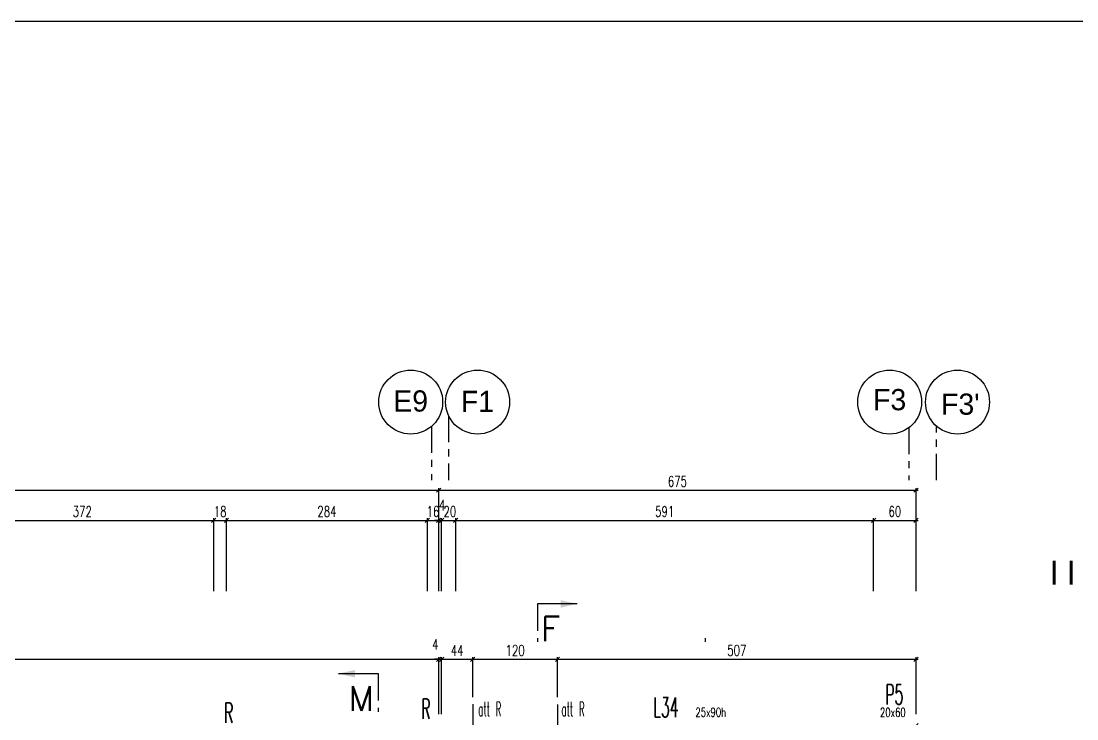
# Model space of a CAD drawing. Extents: x 308 to 437, y -199 to -146.
# Drawn here: x 398.06 to 412.99, y -164.83 to -154.96 of the extents above; entities that cross this region are included whole.
import ezdxf

# ---------------------------------------------------------------- set-up
doc = ezdxf.new("R2010")
doc.units = 0
doc.header["$LTSCALE"] = 0.5
doc.header["$MEASUREMENT"] = 0
doc.linetypes.add('AXES2', pattern=[1.125, 0.75, -0.125, 0.125, -0.125])
doc.linetypes.add('DISCONTINU2', pattern=[0.375, 0.25, -0.125])
doc.layers.get('DEFPOINTS').update_dxf_attribs({"linetype": 'CONTINUOUS'})
for name, color, linetype in [('A05-AXES', 13, 'AXES2'), ('A19-COTATIONS', 146, 'CONTINUOUS'), ('AXES', 6, 'AXES2'), ('CADRE-CART', 7, 'CONTINUOUS'), ('COTATION', 7, 'CONTINUOUS'), ('RDC', 7, 'DISCONTINU2'), ('REP-COUPES', 5, 'CONTINUOUS'), ('REPERAGE', 4, 'CONTINUOUS'), ('REPERE-POT', 4, 'CONTINUOUS'), ('REPERE-POUT', 4, 'CONTINUOUS'), ('REPERE-RAID', 4, 'CONTINUOUS')]:
    doc.layers.add(name, color=color, linetype=linetype)
doc.styles.add('CGotH', font='GOTHIC.TTF')
doc.styles.add('ROMANS8', font='romans.shx', dxfattribs={"width": 0.7})
doc.styles.get("Standard").update_dxf_attribs({"font": 'txt.shx'})
doc.dimstyles.new('COT50 cm', dxfattribs={"dimtxt": 0.15, "dimasz": 0.06, "dimexe": 0.03, "dimexo": 0.1, "dimgap": 0.05, "dimtad": 1, "dimdec": 0, "dimlfac": 100, "dimzin": 0, "dimdsep": 46, "dimtxsty": 'ROMANS8', "dimblk1": 'OBLIQUE', "dimblk2": 'OBLIQUE', "dimsah": 1, "dimcen": 0.03, "dimdle": 0.03, "dimclrt": 1, "dimadec": 0, "dimazin": 0, "dimtfac": 1, "dimtdec": 0, "dimtmove": 0, "dimatfit": 3, "dimfxl": 0, "dimtolj": 1, "dimtzin": 0, "dimlwd": -1, "dimlwe": -1, "dimarcsym": 0})

# ---------------------------------------------------------------- blocks, each defined once
blk = doc.blocks.new('_Oblique')
at = {"layer": 'COTATION', "color": 0, "lineweight": -2}
blk.add_line((-0.5, -0.5), (0.5, 0.5), dxfattribs=at)
blk = doc.blocks.new('*D848')
at = {"layer": 'COTATION', "color": 0, "transparency": 16777216}
for p, q in [((397.07, -163.022), (397.07, -161.992)), ((400.788, -163.022), (400.788, -161.992)), ((397.04, -162.022), (400.818, -162.022))]:
    blk.add_line(p, q, dxfattribs=at)
at = {"layer": 'DEFPOINTS', "color": 0, "transparency": 16777216}
for p in [(400.788, -162.022), (397.07, -163.566), (400.788, -163.598)]:
    blk.add_point(p, dxfattribs=at)
at = {"layer": 'COTATION', "color": 0, "transparency": 16777216, "xscale": 0.06, "yscale": 0.06, "zscale": 0.06, "rotation": 180}
blk.add_blockref('_Oblique', (397.07, -162.022), dxfattribs=at)
at = {"layer": 'COTATION', "color": 0, "transparency": 16777216, "xscale": 0.06, "yscale": 0.06, "zscale": 0.06}
blk.add_blockref('_Oblique', (400.788, -162.022), dxfattribs=at)
at = {"layer": 'COTATION', "color": 1, "transparency": 16777216, "insert": (398.929, -161.897), "char_height": 0.15, "attachment_point": 5, "style": 'ROMANS8'}
blk.add_mtext('\\A1;372', dxfattribs=at)
blk = doc.blocks.new('*D849')
at = {"layer": 'COTATION', "color": 0, "transparency": 16777216}
for p, q in [((400.788, -163.022), (400.788, -161.992)), ((400.969, -163.022), (400.969, -161.992)), ((400.758, -162.022), (400.999, -162.022))]:
    blk.add_line(p, q, dxfattribs=at)
at = {"layer": 'DEFPOINTS', "color": 0, "transparency": 16777216}
for p in [(400.969, -162.022), (400.788, -163.598), (400.969, -163.598)]:
    blk.add_point(p, dxfattribs=at)
at = {"layer": 'COTATION', "color": 0, "transparency": 16777216, "xscale": 0.06, "yscale": 0.06, "zscale": 0.06, "rotation": 180}
blk.add_blockref('_Oblique', (400.788, -162.022), dxfattribs=at)
at = {"layer": 'COTATION', "color": 0, "transparency": 16777216, "xscale": 0.06, "yscale": 0.06, "zscale": 0.06}
blk.add_blockref('_Oblique', (400.969, -162.022), dxfattribs=at)
at = {"layer": 'COTATION', "color": 1, "transparency": 16777216, "insert": (400.879, -161.897), "char_height": 0.15, "attachment_point": 5, "style": 'ROMANS8'}
blk.add_mtext('\\A1;18', dxfattribs=at)
blk = doc.blocks.new('*D850')
at = {"layer": 'COTATION', "color": 0, "transparency": 16777216}
for p, q in [((400.969, -163.022), (400.969, -161.992)), ((403.81, -163.022), (403.81, -161.992)), ((400.939, -162.022), (403.84, -162.022))]:
    blk.add_line(p, q, dxfattribs=at)
at = {"layer": 'DEFPOINTS', "color": 0, "transparency": 16777216}
for p in [(403.81, -162.022), (400.969, -163.598), (403.81, -163.727)]:
    blk.add_point(p, dxfattribs=at)
at = {"layer": 'COTATION', "color": 0, "transparency": 16777216, "xscale": 0.06, "yscale": 0.06, "zscale": 0.06, "rotation": 180}
blk.add_blockref('_Oblique', (400.969, -162.022), dxfattribs=at)
at = {"layer": 'COTATION', "color": 0, "transparency": 16777216, "xscale": 0.06, "yscale": 0.06, "zscale": 0.06}
blk.add_blockref('_Oblique', (403.81, -162.022), dxfattribs=at)
at = {"layer": 'COTATION', "color": 1, "transparency": 16777216, "insert": (402.389, -161.897), "char_height": 0.15, "attachment_point": 5, "style": 'ROMANS8'}
blk.add_mtext('\\A1;284', dxfattribs=at)
blk = doc.blocks.new('*D851')
at = {"layer": 'COTATION', "color": 0, "transparency": 16777216}
for p, q in [((403.81, -163.022), (403.81, -161.992)), ((403.97, -163.022), (403.97, -161.992)), ((403.78, -162.022), (404, -162.022))]:
    blk.add_line(p, q, dxfattribs=at)
at = {"layer": 'DEFPOINTS', "color": 0, "transparency": 16777216}
for p in [(403.97, -162.022), (403.81, -163.473), (403.97, -163.507)]:
    blk.add_point(p, dxfattribs=at)
at = {"layer": 'COTATION', "color": 0, "transparency": 16777216, "xscale": 0.06, "yscale": 0.06, "zscale": 0.06, "rotation": 180}
blk.add_blockref('_Oblique', (403.81, -162.022), dxfattribs=at)
at = {"layer": 'COTATION', "color": 0, "transparency": 16777216, "xscale": 0.06, "yscale": 0.06, "zscale": 0.06}
blk.add_blockref('_Oblique', (403.97, -162.022), dxfattribs=at)
at = {"layer": 'COTATION', "color": 1, "transparency": 16777216, "insert": (403.89, -161.897), "char_height": 0.15, "attachment_point": 5, "style": 'ROMANS8'}
blk.add_mtext('\\A1;16', dxfattribs=at)
blk = doc.blocks.new('*D852')
at = {"layer": 'COTATION', "color": 0, "transparency": 16777216}
for p, q in [((403.97, -163.022), (403.97, -161.992)), ((404.01, -163.022), (404.01, -161.992)), ((403.97, -162.022), (403.91, -162.022)), ((403.97, -162.022), (404.01, -162.022)), ((404.01, -162.022), (404.07, -162.022))]:
    blk.add_line(p, q, dxfattribs=at)
at = {"layer": 'DEFPOINTS', "color": 0, "transparency": 16777216}
for p in [(404.01, -162.022), (403.97, -163.507), (404.01, -163.596)]:
    blk.add_point(p, dxfattribs=at)
at = {"layer": 'COTATION', "color": 0, "transparency": 16777216, "xscale": 0.06, "yscale": 0.06, "zscale": 0.06}
blk.add_blockref('_Oblique', (403.97, -162.022), dxfattribs=at)
at = {"layer": 'COTATION', "color": 0, "transparency": 16777216, "xscale": 0.06, "yscale": 0.06, "zscale": 0.06, "rotation": 180}
blk.add_blockref('_Oblique', (404.01, -162.022), dxfattribs=at)
at = {"layer": 'COTATION', "color": 1, "transparency": 16777216, "insert": (404.017, -161.807), "char_height": 0.15, "attachment_point": 5, "style": 'ROMANS8'}
blk.add_mtext('\\A1;4', dxfattribs=at)
blk = doc.blocks.new('*D853')
at = {"layer": 'COTATION', "color": 0, "transparency": 16777216}
for p, q in [((404.01, -163.022), (404.01, -161.992)), ((404.21, -163.022), (404.21, -161.992)), ((403.98, -162.022), (404.24, -162.022))]:
    blk.add_line(p, q, dxfattribs=at)
at = {"layer": 'DEFPOINTS', "color": 0, "transparency": 16777216}
for p in [(404.21, -162.022), (404.21, -163.517), (404.01, -164.221)]:
    blk.add_point(p, dxfattribs=at)
at = {"layer": 'COTATION', "color": 0, "transparency": 16777216, "xscale": 0.06, "yscale": 0.06, "zscale": 0.06, "rotation": 180}
blk.add_blockref('_Oblique', (404.01, -162.022), dxfattribs=at)
at = {"layer": 'COTATION', "color": 0, "transparency": 16777216, "xscale": 0.06, "yscale": 0.06, "zscale": 0.06}
blk.add_blockref('_Oblique', (404.21, -162.022), dxfattribs=at)
at = {"layer": 'COTATION', "color": 1, "transparency": 16777216, "insert": (404.128, -161.897), "char_height": 0.15, "attachment_point": 5, "style": 'ROMANS8'}
blk.add_mtext('\\A1;20', dxfattribs=at)
blk = doc.blocks.new('*D854')
at = {"layer": 'COTATION', "color": 0, "transparency": 16777216}
for p, q in [((404.21, -163.022), (404.21, -161.992)), ((410.12, -163.022), (410.12, -161.992)), ((404.18, -162.022), (410.15, -162.022))]:
    blk.add_line(p, q, dxfattribs=at)
at = {"layer": 'DEFPOINTS', "color": 0, "transparency": 16777216}
for p in [(410.12, -162.022), (404.21, -163.517), (410.12, -163.777)]:
    blk.add_point(p, dxfattribs=at)
at = {"layer": 'COTATION', "color": 0, "transparency": 16777216, "xscale": 0.06, "yscale": 0.06, "zscale": 0.06, "rotation": 180}
blk.add_blockref('_Oblique', (404.21, -162.022), dxfattribs=at)
at = {"layer": 'COTATION', "color": 0, "transparency": 16777216, "xscale": 0.06, "yscale": 0.06, "zscale": 0.06}
blk.add_blockref('_Oblique', (410.12, -162.022), dxfattribs=at)
at = {"layer": 'COTATION', "color": 1, "transparency": 16777216, "insert": (407.165, -161.897), "char_height": 0.15, "attachment_point": 5, "style": 'ROMANS8'}
blk.add_mtext('\\A1;591', dxfattribs=at)
blk = doc.blocks.new('*D855')
at = {"layer": 'COTATION', "color": 0, "transparency": 16777216}
for p, q in [((410.12, -163.022), (410.12, -161.992)), ((410.72, -163.022), (410.72, -161.992)), ((410.09, -162.022), (410.75, -162.022))]:
    blk.add_line(p, q, dxfattribs=at)
at = {"layer": 'DEFPOINTS', "color": 0, "transparency": 16777216}
for p in [(410.72, -162.022), (410.12, -163.777), (410.72, -164.861)]:
    blk.add_point(p, dxfattribs=at)
at = {"layer": 'COTATION', "color": 0, "transparency": 16777216, "xscale": 0.06, "yscale": 0.06, "zscale": 0.06, "rotation": 180}
blk.add_blockref('_Oblique', (410.12, -162.022), dxfattribs=at)
at = {"layer": 'COTATION', "color": 0, "transparency": 16777216, "xscale": 0.06, "yscale": 0.06, "zscale": 0.06}
blk.add_blockref('_Oblique', (410.72, -162.022), dxfattribs=at)
at = {"layer": 'COTATION', "color": 1, "transparency": 16777216, "insert": (410.42, -161.897), "char_height": 0.15, "attachment_point": 5, "style": 'ROMANS8'}
blk.add_mtext('\\A1;60', dxfattribs=at)
blk = doc.blocks.new('*D882')
at = {"layer": 'COTATION', "color": 0, "transparency": 16777216}
for p, q in [((382.143, -161.596), (404, -161.596)), ((382.173, -162.596), (382.173, -161.566)), ((403.97, -162.596), (403.97, -161.566))]:
    blk.add_line(p, q, dxfattribs=at)
at = {"layer": 'DEFPOINTS', "color": 0, "transparency": 16777216}
for p in [(403.97, -161.596), (403.97, -163.507), (382.173, -164.324)]:
    blk.add_point(p, dxfattribs=at)
at = {"layer": 'COTATION', "color": 0, "transparency": 16777216, "xscale": 0.06, "yscale": 0.06, "zscale": 0.06, "rotation": 180}
blk.add_blockref('_Oblique', (382.173, -161.596), dxfattribs=at)
at = {"layer": 'COTATION', "color": 0, "transparency": 16777216, "xscale": 0.06, "yscale": 0.06, "zscale": 0.06}
blk.add_blockref('_Oblique', (403.97, -161.596), dxfattribs=at)
at = {"layer": 'COTATION', "color": 1, "transparency": 16777216, "insert": (393.071, -161.471), "char_height": 0.15, "attachment_point": 5, "style": 'ROMANS8'}
blk.add_mtext('\\A1;2180', dxfattribs=at)
blk = doc.blocks.new('*D883')
at = {"layer": 'COTATION', "color": 0, "transparency": 16777216}
for p, q in [((403.94, -161.596), (410.75, -161.596)), ((403.97, -162.596), (403.97, -161.566)), ((410.72, -162.596), (410.72, -161.566))]:
    blk.add_line(p, q, dxfattribs=at)
at = {"layer": 'DEFPOINTS', "color": 0, "transparency": 16777216}
for p in [(410.72, -161.596), (403.97, -164.203), (410.72, -164.861)]:
    blk.add_point(p, dxfattribs=at)
at = {"layer": 'COTATION', "color": 0, "transparency": 16777216, "xscale": 0.06, "yscale": 0.06, "zscale": 0.06, "rotation": 180}
blk.add_blockref('_Oblique', (403.97, -161.596), dxfattribs=at)
at = {"layer": 'COTATION', "color": 0, "transparency": 16777216, "xscale": 0.06, "yscale": 0.06, "zscale": 0.06}
blk.add_blockref('_Oblique', (410.72, -161.596), dxfattribs=at)
at = {"layer": 'COTATION', "color": 1, "transparency": 16777216, "insert": (407.345, -161.471), "char_height": 0.15, "attachment_point": 5, "style": 'ROMANS8'}
blk.add_mtext('\\A1;675', dxfattribs=at)
blk = doc.blocks.new('*D884')
at = {"layer": 'COTATION', "color": 0, "transparency": 16777216}
for p, q in [((410.69, -164.922), (432.937, -164.922)), ((410.72, -164.922), (410.72, -164.952)), ((432.907, -165.922), (432.907, -164.892))]:
    blk.add_line(p, q, dxfattribs=at)
at = {"layer": 'DEFPOINTS', "color": 0, "transparency": 16777216}
for p in [(410.72, -164.861), (432.907, -164.922), (432.907, -167.071)]:
    blk.add_point(p, dxfattribs=at)
at = {"layer": 'COTATION', "color": 0, "transparency": 16777216, "xscale": 0.06, "yscale": 0.06, "zscale": 0.06, "rotation": 180}
blk.add_blockref('_Oblique', (410.72, -164.922), dxfattribs=at)
at = {"layer": 'COTATION', "color": 0, "transparency": 16777216, "xscale": 0.06, "yscale": 0.06, "zscale": 0.06}
blk.add_blockref('_Oblique', (432.907, -164.922), dxfattribs=at)
at = {"layer": 'COTATION', "color": 1, "transparency": 16777216, "insert": (421.813, -164.797), "char_height": 0.15, "attachment_point": 5, "style": 'ROMANS8'}
blk.add_mtext('\\A1;2219', dxfattribs=at)
blk = doc.blocks.new('*D899')
at = {"layer": 'COTATION', "color": 0, "transparency": 16777216}
for p, q in [((384.523, -163.986), (404, -163.986)), ((384.553, -164.564), (384.553, -163.956)), ((403.97, -164.761), (403.97, -163.956))]:
    blk.add_line(p, q, dxfattribs=at)
at = {"layer": 'DEFPOINTS', "color": 0, "transparency": 16777216}
for p in [(403.97, -163.986), (384.553, -164.664), (403.97, -164.861)]:
    blk.add_point(p, dxfattribs=at)
at = {"layer": 'COTATION', "color": 0, "transparency": 16777216, "xscale": 0.06, "yscale": 0.06, "zscale": 0.06, "rotation": 180}
blk.add_blockref('_Oblique', (384.553, -163.986), dxfattribs=at)
at = {"layer": 'COTATION', "color": 0, "transparency": 16777216, "xscale": 0.06, "yscale": 0.06, "zscale": 0.06}
blk.add_blockref('_Oblique', (403.97, -163.986), dxfattribs=at)
at = {"layer": 'COTATION', "color": 1, "transparency": 16777216, "insert": (394.261, -163.861), "char_height": 0.15, "attachment_point": 5, "style": 'ROMANS8'}
blk.add_mtext('\\A1;1942', dxfattribs=at)
blk = doc.blocks.new('*D900')
at = {"layer": 'COTATION', "color": 0, "transparency": 16777216}
for p, q in [((403.97, -163.986), (403.91, -163.986)), ((403.97, -164.761), (403.97, -163.956)), ((403.97, -163.986), (404.01, -163.986)), ((404.01, -164.761), (404.01, -163.956)), ((404.01, -163.986), (404.07, -163.986))]:
    blk.add_line(p, q, dxfattribs=at)
at = {"layer": 'DEFPOINTS', "color": 0, "transparency": 16777216}
for p in [(404.01, -163.986), (403.97, -164.861), (404.01, -164.861)]:
    blk.add_point(p, dxfattribs=at)
at = {"layer": 'COTATION', "color": 0, "transparency": 16777216, "xscale": 0.06, "yscale": 0.06, "zscale": 0.06}
blk.add_blockref('_Oblique', (403.97, -163.986), dxfattribs=at)
at = {"layer": 'COTATION', "color": 0, "transparency": 16777216, "xscale": 0.06, "yscale": 0.06, "zscale": 0.06, "rotation": 180}
blk.add_blockref('_Oblique', (404.01, -163.986), dxfattribs=at)
at = {"layer": 'COTATION', "color": 1, "transparency": 16777216, "insert": (403.922, -163.775), "char_height": 0.15, "attachment_point": 5, "style": 'ROMANS8'}
blk.add_mtext('\\A1;4', dxfattribs=at)
blk = doc.blocks.new('*D901')
at = {"layer": 'COTATION', "color": 0, "transparency": 16777216}
for p, q in [((403.98, -163.986), (404.48, -163.986)), ((404.01, -164.761), (404.01, -163.956)), ((404.45, -164.522), (404.45, -163.956))]:
    blk.add_line(p, q, dxfattribs=at)
at = {"layer": 'DEFPOINTS', "color": 0, "transparency": 16777216}
for p in [(404.45, -163.986), (404.45, -164.622), (404.01, -164.861)]:
    blk.add_point(p, dxfattribs=at)
at = {"layer": 'COTATION', "color": 0, "transparency": 16777216, "xscale": 0.06, "yscale": 0.06, "zscale": 0.06, "rotation": 180}
blk.add_blockref('_Oblique', (404.01, -163.986), dxfattribs=at)
at = {"layer": 'COTATION', "color": 0, "transparency": 16777216, "xscale": 0.06, "yscale": 0.06, "zscale": 0.06}
blk.add_blockref('_Oblique', (404.45, -163.986), dxfattribs=at)
at = {"layer": 'COTATION', "color": 1, "transparency": 16777216, "insert": (404.23, -163.861), "char_height": 0.15, "attachment_point": 5, "style": 'ROMANS8'}
blk.add_mtext('\\A1;44', dxfattribs=at)
blk = doc.blocks.new('*D902')
at = {"layer": 'COTATION', "color": 0, "transparency": 16777216}
for p, q in [((404.42, -163.986), (405.68, -163.986)), ((404.45, -164.522), (404.45, -163.956)), ((405.65, -164.523), (405.65, -163.956))]:
    blk.add_line(p, q, dxfattribs=at)
at = {"layer": 'DEFPOINTS', "color": 0, "transparency": 16777216}
for p in [(405.65, -163.986), (404.45, -164.622), (405.65, -164.623)]:
    blk.add_point(p, dxfattribs=at)
at = {"layer": 'COTATION', "color": 0, "transparency": 16777216, "xscale": 0.06, "yscale": 0.06, "zscale": 0.06, "rotation": 180}
blk.add_blockref('_Oblique', (404.45, -163.986), dxfattribs=at)
at = {"layer": 'COTATION', "color": 0, "transparency": 16777216, "xscale": 0.06, "yscale": 0.06, "zscale": 0.06}
blk.add_blockref('_Oblique', (405.65, -163.986), dxfattribs=at)
at = {"layer": 'COTATION', "color": 1, "transparency": 16777216, "insert": (405.05, -163.861), "char_height": 0.15, "attachment_point": 5, "style": 'ROMANS8'}
blk.add_mtext('\\A1;120', dxfattribs=at)
blk = doc.blocks.new('*D903')
at = {"layer": 'COTATION', "color": 0, "transparency": 16777216}
for p, q in [((405.62, -163.986), (410.75, -163.986)), ((405.65, -164.523), (405.65, -163.956)), ((410.72, -164.761), (410.72, -163.956))]:
    blk.add_line(p, q, dxfattribs=at)
at = {"layer": 'DEFPOINTS', "color": 0, "transparency": 16777216}
for p in [(410.72, -163.986), (405.65, -164.623), (410.72, -164.861)]:
    blk.add_point(p, dxfattribs=at)
at = {"layer": 'COTATION', "color": 0, "transparency": 16777216, "xscale": 0.06, "yscale": 0.06, "zscale": 0.06, "rotation": 180}
blk.add_blockref('_Oblique', (405.65, -163.986), dxfattribs=at)
at = {"layer": 'COTATION', "color": 0, "transparency": 16777216, "xscale": 0.06, "yscale": 0.06, "zscale": 0.06}
blk.add_blockref('_Oblique', (410.72, -163.986), dxfattribs=at)
at = {"layer": 'COTATION', "color": 1, "transparency": 16777216, "insert": (408.185, -163.861), "char_height": 0.15, "attachment_point": 5, "style": 'ROMANS8'}
blk.add_mtext('\\A1;507', dxfattribs=at)
blk = doc.blocks.new('A$C6B096A38')
at = {"layer": 'AXES', "color": 1}
for p, q in [((58.354, -4.181), (58.354, -4.839)), ((59.554, -4.182), (59.554, -4.84))]:
    blk.add_line(p, q, dxfattribs=at)

msp = doc.modelspace()

# ---------------------------------------------------------------- linework, layer by layer
at = {"layer": 'A19-COTATIONS', "color": 242, "lineweight": 30, "ltscale": 10, "true_color": 0xcd2027}
for centre in [(403.5733, -160.3504), (404.5191, -160.3504), (410.3469, -160.3504), (411.3065, -160.3504)]:
    msp.add_circle(centre, 0.4522, dxfattribs=at)
at = {"layer": 'AXES', "color": 1}
for p, q in [((404.1097, -160.5424), (404.1097, -161.4562)), ((403.8697, -160.692), (403.8697, -161.4562)), ((410.6197, -160.7111), (410.6197, -161.4562)), ((411.0097, -161.4562), (411.0097, -160.6915))]:
    msp.add_line(p, q, dxfattribs=at)
at = {"layer": 'CADRE-CART', "color": 1}
msp.add_lwpolyline([(307.8533, -154.9648), (437.1328, -154.9648), (437.1328, -198.9648), (307.8533, -198.9648)], close=True, dxfattribs=at)
at = {"layer": 'REP-COUPES'}
for p, q in [((405.3664, -163.6857), (405.3664, -163.7413)), ((407.7369, -163.6857), (407.7369, -163.7413)), ((403.1141, -164.6722), (403.1141, -164.7278))]:
    msp.add_line(p, q, dxfattribs=at)
for points in [[(405.9277, -163.2025), (405.3664, -163.2025), (405.3664, -163.5841)], [(402.5528, -164.189), (403.1141, -164.189), (403.1141, -164.5706)]]:
    msp.add_lwpolyline(points, dxfattribs=at)
for points in [[(405.6939, -163.2572), (405.9277, -163.2025), (405.6939, -163.1499)], [(402.7865, -164.2437), (402.5528, -164.189), (402.7865, -164.1364)]]:
    msp.add_solid(points, dxfattribs=at)

# ---------------------------------------------------------------- block references
at = {"layer": 'RDC'}
msp.add_blockref('A$C6B096A38', (346.0959, -160.4413), dxfattribs=at)

# ---------------------------------------------------------------- texts
at = {"layer": 'A05-AXES', "color": 1, "ltscale": 0.5, "char_height": 0.3, "width": 0.3408, "attachment_point": 2, "rotation": 0.00168, "line_spacing_factor": 1.032839, "style": 'CGotH'}
for s, insert in [('E9', (403.5734, -160.1846)), ('F1', (404.5184, -160.1911)), ('F3', (410.347, -160.1654)), ("F3'", (411.3465, -160.2294))]:
    msp.add_mtext(s, dxfattribs=dict(at, insert=insert))
at = {"layer": 'CADRE-CART', "color": 4, "style": 'ROMANS8', "width": 0.7}
msp.add_text('"F"', height=1, dxfattribs=at).set_placement((412.5536, -163.5966))
at = {"layer": 'REP-COUPES', "style": 'ROMANS8'}
for s, p in [('F', (405.4161, -163.729)), ('M', (402.6976, -164.7155))]:
    msp.add_text(s, height=0.35, dxfattribs=at).set_placement(p)
at = {"layer": 'REPERAGE', "color": 1, "style": 'ROMANS8', "width": 0.7}
msp.add_text(' 25x90h', height=0.125, dxfattribs=at).set_placement((407.54, -164.7974))
at = {"layer": 'REPERE-POT', "color": 4, "width": 0.519}
msp.add_text('P5', height=0.28, dxfattribs=at).set_placement((410.2855, -164.6242))
at = {"layer": 'REPERE-POT', "color": 1, "style": 'ROMANS8', "width": 0.7}
msp.add_text('20x60', height=0.125, dxfattribs=at).set_placement((410.2099, -164.799))
at = {"layer": 'REPERE-POUT', "width": 0.519}
msp.add_text('L34', height=0.28, dxfattribs=at).set_placement((407.0065, -164.8051))
at = {"layer": 'REPERE-RAID', "color": 4}
for s, height, width, p in [('R', 0.28, 0.519, (400.9348, -164.8825)), ('R', 0.28, 0.519, (403.7227, -164.8258)), ('att R', 0.2, 0.45, (404.5283, -164.7898)), ('att R', 0.2, 0.45, (405.7063, -164.7898))]:
    msp.add_text(s, height=height, dxfattribs=dict(at, width=width)).set_placement(p)

# ---------------------------------------------------------------- dimensions: what is measured, and where the dimension line sits
at = {"layer": 'COTATION'}
for base, p1, p2, picture, middle in [((403.9699, -161.5963), (382.173, -164.3244), (403.9699, -163.5067), '*D882', (393.0715, -161.4713)), ((432.9068, -164.9222), (410.7199, -164.8613), (432.9068, -167.0713), '*D884', (421.8134, -164.7972))]:
    dim = msp.add_linear_dim(base=base, p1=p1, p2=p2, dimstyle='COT50 cm', dxfattribs=at)
    dim.commit()
    dim.dimension.update_dxf_attribs({"geometry": picture, "text_midpoint": middle})
for base, p1, p2, picture, middle in [((410.7197, -161.5963), (403.9699, -164.2028), (410.7197, -164.8613), '*D883', (407.3448, -161.4713)), ((400.7883, -162.0222), (397.0699, -163.566), (400.7883, -163.5977), '*D848', (398.9291, -161.8972)), ((403.8098, -162.0222), (400.9687, -163.5977), (403.8098, -163.7274), '*D850', (402.3893, -161.8972)), ((410.1199, -162.0222), (404.2099, -163.5168), (410.1199, -163.777), '*D854', (407.1649, -161.8972)), ((410.7197, -162.0222), (410.1199, -163.777), (410.7197, -164.8613), '*D855', (410.4198, -161.8972)), ((403.9697, -163.9856), (384.5527, -164.6643), (403.9697, -164.8613), '*D899', (394.2612, -163.8606)), ((404.4496, -163.9856), (404.0097, -164.8613), (404.4496, -164.6224), '*D901', (404.2296, -163.8606)), ((405.6496, -163.9856), (404.4496, -164.6224), (405.6496, -164.6232), '*D902', (405.0496, -163.8606)), ((410.7197, -163.9856), (405.6496, -164.6232), (410.7197, -164.8613), '*D903', (408.1846, -163.8606))]:
    dim = msp.add_linear_dim(base=base, p1=p1, p2=p2, dimstyle='COT50 cm', override={"dimtmove": 1}, dxfattribs=at)
    dim.commit()
    dim.dimension.update_dxf_attribs({"geometry": picture, "text_midpoint": middle})
for base, p1, p2, picture, middle in [((400.9687, -162.0222), (400.7883, -163.5977), (400.9687, -163.5977), '*D849', (400.8785, -162.0222)), ((403.9699, -162.0222), (403.8098, -163.4726), (403.9699, -163.5067), '*D851', (403.8899, -162.0222)), ((404.0097, -162.0222), (403.9699, -163.5067), (404.0097, -163.5957), '*D852', (404.0168, -161.9322)), ((404.2099, -162.0222), (404.0097, -164.2214), (404.2099, -163.5168), '*D853', (404.128, -162.0222)), ((404.0097, -163.9856), (403.9697, -164.8613), (404.0097, -164.8613), '*D900', (403.9222, -163.9003))]:
    dim = msp.add_linear_dim(base=base, p1=p1, p2=p2, dimstyle='COT50 cm', override={"dimtmove": 1}, dxfattribs=at)
    dim.commit()
    dim.dimension.update_dxf_attribs({"geometry": picture, "text_midpoint": middle, "dimtype": 160})

doc.saveas('drawing.dxf')
